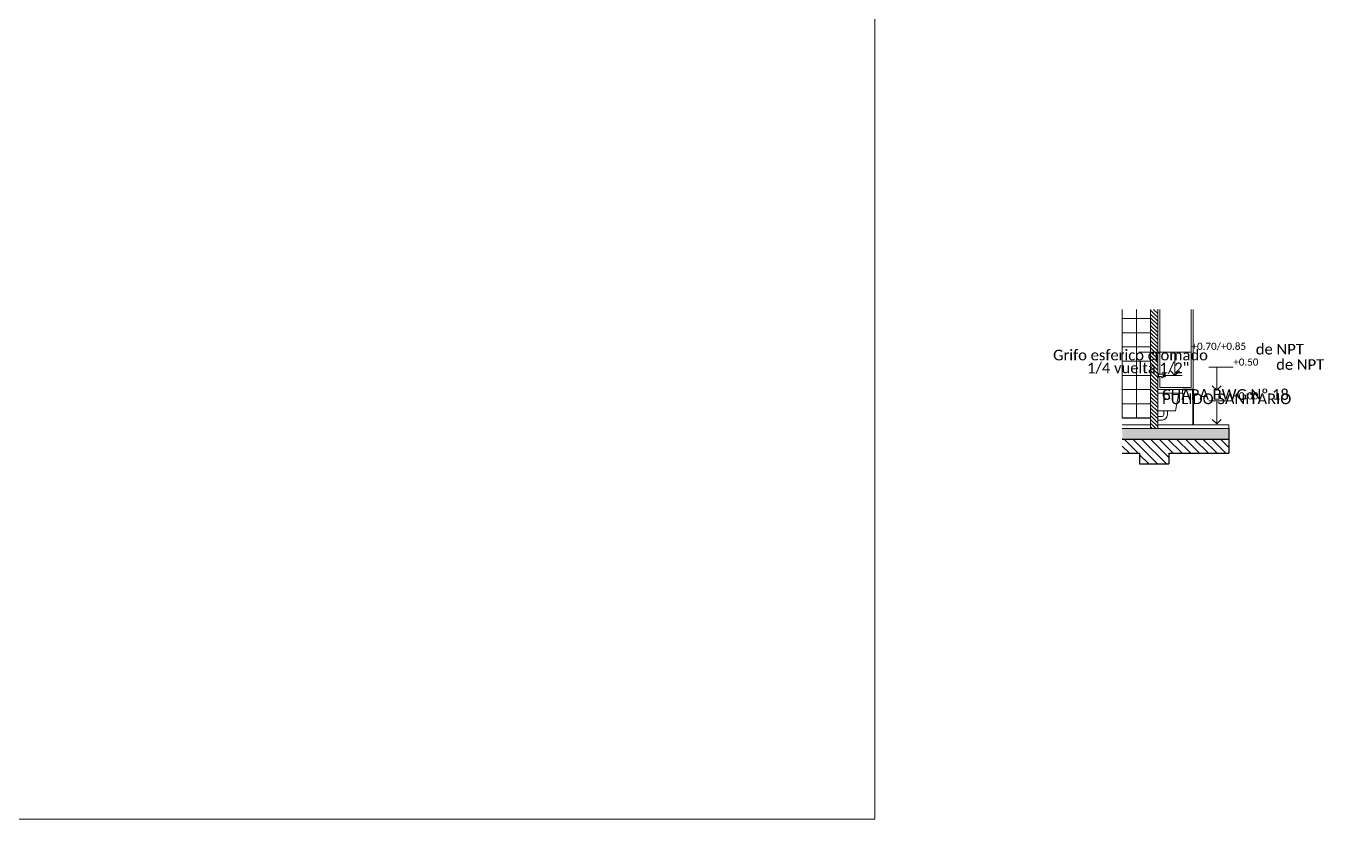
# Model space of a CAD drawing. Header units: metres. Extents: x -127.2 to -72.7, y -10.7 to 45.9.
# Drawn here: x -91.05 to -72.74, y -1.01 to 10.17 of the extents above; entities that cross this region are included whole.
import ezdxf
from ezdxf import colors
from ezdxf.entities.mleader import LeaderData, LeaderLine
from ezdxf.math import Vec2, Vec3

# ---------------------------------------------------------------- set-up
doc = ezdxf.new("R2010")
doc.units = ezdxf.units.M
doc.header["$LTSCALE"] = 0.05
doc.header["$MEASUREMENT"] = 0
for name, color, linetype, lineweight in [('0-T-1-75-TEXTOS', 4, 'Continuous', 5), ('1.PLANTA ART SANITARIOS', 3, 'Continuous', 9), ('3. LINEA SOLADO', 4, 'Continuous', 18), ('3.VISTA CARP MARCO', 1, 'Continuous', 9), ('3.VISTA MURO AMARILLO', 3, 'Continuous', 35), ('3SA TEXTO 1-75', 1, 'Continuous', 0), ('3SA TEXTOS 1-100', 1, 'Continuous', 0), ('cotas', 1, 'Continuous', 0), ('ESTRUCTURA', 3, 'Continuous', 18), ('REVESTIMIENTOS CERAMICOS', 252, 'Continuous', 0)]:
    doc.layers.add(name, color=color, linetype=linetype, lineweight=lineweight)
for name, color, linetype in [('2.CORTE PLATEA', 4, 'Continuous'), ('3.ZOCALOS', 1, 'Continuous'), ('HATCH', 1, 'Continuous')]:
    doc.layers.add(name, color=color, linetype=linetype)
doc.layers.add('2.CORTE RELLENO MURO', color=7, linetype='Continuous', true_color=0x9e9e9e)
doc.styles.add('TCH-1-50-CA', font='calibri.ttf', dxfattribs={"height": 0.1})
doc.styles.add('TCH-1-75-CA', font='calibri.ttf', dxfattribs={"height": 0.15})

# ---------------------------------------------------------------- blocks, each defined once
blk = doc.blocks.new('_Open90')
at = {"color": 0, "linetype": 'ByBlock', "lineweight": -2}
for p, q in [((0, 0), (-1, 0)), ((-0.5, 0.5), (0, 0)), ((0, 0), (-0.5, -0.5))]:
    blk.add_line(p, q, dxfattribs=at)

msp = doc.modelspace()

# ---------------------------------------------------------------- hatches: boundary and pattern name
at = {"layer": '2.CORTE RELLENO MURO'}
msp.add_hatch(color=256, dxfattribs=at).paths.add_polyline_path([(-75.585, 4.497), (-75.585, 4.347), (-74.083, 4.347), (-74.083, 4.497)])
at = {"layer": 'HATCH'}
h = msp.add_hatch(dxfattribs=at)
h.set_pattern_fill('ANSI31', color=256, scale=0.3, angle=90, style=0)
h.set_pattern_definition([(135, (-58.60154, 81.43354), (-0.026516504, -0.026516504), [])])
h.paths.add_polyline_path([(-75.085, 6.177), (-75.185, 6.177), (-75.185, 4.497), (-75.085, 4.497)])
at = {"layer": 'HATCH', "ltscale": 2}
h = msp.add_hatch(dxfattribs=at)
h.set_pattern_fill('ANSI31', color=256, scale=0.7, angle=90, style=0)
h.set_pattern_definition([(135, (-58.60154, 81.43354), (-0.06187184, -0.06187184), [])])
h.paths.add_polyline_path([(-75.585, 4.347), (-75.585, 4.147), (-75.34, 4.147), (-75.34, 3.997), (-74.93, 3.997), (-74.93, 4.147), (-74.083, 4.147), (-74.083, 4.347)])

# ---------------------------------------------------------------- linework, layer by layer
at = {"layer": '1.PLANTA ART SANITARIOS', "extrusion": (1.29825e-07, 5.4965e-12, 1)}
for p, q in [((-75.076, 5.27), (-75.076, 5.223)), ((-75.076, 5.262), (-75.002, 5.262, 0)), ((-75.076, 5.232), (-75.034, 5.232, 0))]:
    msp.add_line(p, q, dxfattribs=at)
at = {"layer": '1.PLANTA ART SANITARIOS'}
for p, q in [((-75.034, 5.232, 0), (-75.024, 5.214, 0)), ((-75.024, 5.214, 0), (-75.009, 5.218, 0)), ((-75.021, 5.213, 0), (-75.022, 5.215, 0)), ((-75.01, 5.216, 0), (-75.021, 5.213, 0)), ((-75.009, 5.218, 0), (-75.011, 5.226, 0)), ((-75.01, 5.217, 0), (-75.01, 5.216, 0)), ((-74.992, 5.259, 0), (-75.007, 5.259, 0)), ((-74.992, 5.257, 0), (-75.007, 5.257, 0)), ((-74.992, 5.254, 0), (-75.007, 5.254, 0)), ((-74.992, 5.252, 0), (-75.007, 5.252, 0)), ((-74.992, 5.25, 0), (-75.007, 5.25, 0)), ((-74.992, 5.247, 0), (-75.007, 5.247, 0)), ((-74.992, 5.245, 0), (-75.007, 5.245, 0)), ((-74.992, 5.243, 0), (-75.007, 5.243, 0)), ((-74.992, 5.24, 0), (-75.007, 5.24, 0)), ((-74.992, 5.238, 0), (-75.007, 5.238, 0)), ((-74.992, 5.235, 0), (-75.007, 5.235, 0)), ((-75.085, 5.047), (-74.735, 5.047)), ((-75.085, 4.997), (-74.735, 4.997)), ((-74.785, 4.997), (-74.835, 4.747)), ((-74.735, 4.997), (-74.735, 5.047)), ((-75.085, 4.747), (-74.835, 4.747)), ((-75.085, 4.666), (-75.024, 4.666)), ((-75.085, 4.616), (-75.024, 4.616)), ((-74.999, 4.747), (-74.999, 4.691)), ((-74.949, 4.747), (-74.949, 4.691))]:
    msp.add_line(p, q, dxfattribs=at)
at = {"layer": '1.PLANTA ART SANITARIOS', "extrusion": (1.29825e-07, 5.4965e-12, -1)}
msp.add_line((-75.006, 5.232, 0), (-75.002, 5.232, 0), dxfattribs=at)
at = {"layer": '1.PLANTA ART SANITARIOS', "elevation": 0}
msp.add_lwpolyline([(-74.992, 5.232), (-75.007, 5.232), (-75.007, 5.262), (-74.992, 5.262)], dxfattribs=at)
msp.add_lwpolyline([(-74.982, 5.268), (-74.982, 5.226), (-74.992, 5.226), (-74.992, 5.268)], close=True, dxfattribs=at)
at = {"layer": '1.PLANTA ART SANITARIOS', "extrusion": (1.29825e-07, 5.4965e-12, 1)}
for centre, start, end in [((-75.086, 5.27, 0), 0.0049, 90.0049), ((-75.086, 5.223, 0), 270.0049, 0.0049)]:
    msp.add_arc(centre, 0.01, start, end, dxfattribs=at)
at = {"layer": '1.PLANTA ART SANITARIOS', "extrusion": (-7.88009e-08, -2.2046e-07, 1)}
msp.add_arc((-75.006, 5.227, 0), 0.005, 90.0049, 191.0256, dxfattribs=at)
at = {"layer": '1.PLANTA ART SANITARIOS'}
for radius in [0.075, 0.025]:
    msp.add_arc((-75.024, 4.691), radius, 270, 0, dxfattribs=at)
at = {"layer": '2.CORTE PLATEA'}
for p, q in [((-74.083, 4.497, 0), (-74.083, 4.147, 0)), ((-75.585, 4.347, 0), (-74.083, 4.347, 0)), ((-75.585, 4.147, 0), (-75.34, 4.147, 0)), ((-75.34, 4.147, 0), (-75.34, 3.997, 0)), ((-74.93, 4.147, 0), (-74.083, 4.147, 0)), ((-74.93, 4.147, 0), (-74.93, 3.997, 0)), ((-75.34, 3.997), (-74.93, 3.997))]:
    msp.add_line(p, q, dxfattribs=at)
at = {"layer": '3. LINEA SOLADO'}
for p, q in [((-75.585, 4.497, 0), (-74.083, 4.497, 0)), ((-74.083, 4.547, 0), (-75.085, 4.547, 0)), ((-74.083, 4.497, 0), (-74.083, 4.547, 0))]:
    msp.add_line(p, q, dxfattribs=at)
at = {"layer": '3. LINEA SOLADO', "elevation": 0}
msp.add_lwpolyline([(-75.185, 4.547), (-75.585, 4.547)], dxfattribs=at)
at = {"layer": '3.VISTA CARP MARCO'}
msp.add_line((-74.585, 5.047, 0), (-74.585, 6.177, 0), dxfattribs=at)
at = {"layer": '3.VISTA CARP MARCO', "elevation": 0}
for points in [[(-75.055, 5.262), (-75.055, 6.177)], [(-74.615, 6.177), (-74.615, 5.077), (-75.055, 5.077), (-75.055, 5.232)]]:
    msp.add_lwpolyline(points, dxfattribs=at)
at = {"layer": '3.VISTA MURO AMARILLO'}
for p, q in [((-74.585, 5.047, 0), (-74.735, 5.047, 0)), ((-74.585, 4.547, 0), (-74.585, 5.047, 0))]:
    msp.add_line(p, q, dxfattribs=at)
at = {"layer": '3.ZOCALOS'}
msp.add_line((-75.585, 4.647, 0), (-75.185, 4.647, 0), dxfattribs=at)
at = {"layer": 'cotas'}
msp.add_line((-74.982, 5.247, 0), (-74.741, 5.247, 0), dxfattribs=at)
at = {"layer": 'ESTRUCTURA'}
for p, q in [((-75.185, 4.497), (-75.185, 6.177)), ((-75.085, 4.497), (-75.085, 6.177))]:
    msp.add_line(p, q, dxfattribs=at)
msp.add_lwpolyline([(-127.189, 38.288), (-79.078, 38.288), (-79.078, -1.011), (-127.189, -1.011)], close=True, dxfattribs=at)
at = {"layer": 'REVESTIMIENTOS CERAMICOS'}
for p, q in [((-75.585, 4.647, 0), (-75.585, 6.177)), ((-75.585, 6.047, 0), (-75.185, 6.047, 0)), ((-75.385, 4.647, 0), (-75.385, 6.177)), ((-75.585, 5.847, 0), (-75.185, 5.847, 0)), ((-75.585, 5.647, 0), (-75.185, 5.647, 0)), ((-75.585, 5.447, 0), (-75.185, 5.447, 0)), ((-75.585, 5.247, 0), (-75.185, 5.247, 0)), ((-75.585, 5.047, 0), (-75.185, 5.047, 0)), ((-75.585, 4.847, 0), (-75.185, 4.847, 0))]:
    msp.add_line(p, q, dxfattribs=at)

# ---------------------------------------------------------------- texts
at = {"layer": '0-T-1-75-TEXTOS', "lineweight": 5, "style": 'TCH-1-75-CA'}
for s, p in [('Grifo esferico cromado', (-76.561, 5.458)), ('1/4 vuelta 1/2"', (-76.081, 5.277)), ('CHAPA BWG Nº 18', (-75.024, 4.902)), ('PULIDO SANITARIO', (-75.023, 4.841))]:
    msp.add_text(s, height=0.15, dxfattribs=at).set_placement(p)
at = {"layer": '3SA TEXTO 1-75', "lineweight": 5, "char_height": 0.15, "attachment_point": 1, "line_spacing_factor": 0.992596, "style": 'TCH-1-75-CA'}
for insert in [(-73.701, 5.691, 0), (-73.413, 5.475, 0)]:
    msp.add_mtext('de NPT', dxfattribs=dict(at, insert=insert))

# ---------------------------------------------------------------- leaders
at = {"layer": '3SA TEXTOS 1-100'}
ml = msp.add_multileader_mtext('Standard', dxfattribs=at)
ml.set_content('+0.70/+0.85', color=256, style='TCH-1-50-CA')
ml.set_leader_properties(color=256, linetype='ByLayer', lineweight=-1)
ml.set_arrow_properties(name='OPEN90')
ml.build(insert=Vec2(0, 0))
ml.multileader.update_dxf_attribs({"text_left_attachment_type": 5, "text_right_attachment_type": 8, "dogleg_length": 0.234, "arrow_head_size": 0.125})
ctx = ml.context
ctx.base_point, ctx.char_height, ctx.arrow_head_size, ctx.landing_gap_size, ctx.plane_origin = Vec3(-74.607, 5.573, 0), 0.1, 0.125, 0, Vec3(-74.841, 5.247, 0)
ctx.left_attachment, ctx.right_attachment = 5, 8
notes = []
notes.append((ctx, [(0, (1, 1, 0), (-74.841, 5.573, 0), (1, 0), 0.234, [(0, [(-74.841, 5.247, 0)], 0, [])])]))
ctx.mtext.insert, ctx.mtext.flow_direction = Vec3(-74.607, 5.707, 0), 5
ml = msp.add_multileader_mtext('Standard', dxfattribs=at)
ml.set_content('+0.50', color=256, style='TCH-1-50-CA')
ml.set_leader_properties(color=256, linetype='ByLayer', lineweight=-1)
ml.set_arrow_properties(name='OPEN90')
ml.build(insert=Vec2(0, 0))
ml.multileader.update_dxf_attribs({"text_left_attachment_type": 5, "text_right_attachment_type": 8, "dogleg_length": 0.234, "arrow_head_size": 0.125})
ctx = ml.context
ctx.base_point, ctx.char_height, ctx.arrow_head_size, ctx.landing_gap_size, ctx.plane_origin = Vec3(-74.018, 5.363, 0), 0.1, 0.125, 0, Vec3(-74.252, 5.037, 0)
ctx.left_attachment, ctx.right_attachment = 5, 8
notes.append((ctx, [(0, (1, 1, 0), (-74.252, 5.363, 0), (1, 0), 0.234, [(0, [(-74.252, 5.037, 0)], 0, [])])]))
ctx.mtext.insert, ctx.mtext.flow_direction = Vec3(-74.018, 5.484, 0), 5
ml = msp.add_multileader_mtext('Standard', dxfattribs=at)
ml.set_content('+0.00', color=256, style='TCH-1-50-CA')
ml.set_leader_properties(color=256, linetype='ByLayer', lineweight=-1)
ml.set_arrow_properties(name='OPEN90')
ml.build(insert=Vec2(0, 0))
ml.multileader.update_dxf_attribs({"text_left_attachment_type": 5, "text_right_attachment_type": 8, "dogleg_length": 0.234, "arrow_head_size": 0.125})
ctx = ml.context
ctx.base_point, ctx.char_height, ctx.arrow_head_size, ctx.landing_gap_size, ctx.plane_origin = Vec3(-74.018, 4.888, 0), 0.1, 0.125, 0, Vec3(-74.252, 4.562, 0)
ctx.left_attachment, ctx.right_attachment = 5, 8
notes.append((ctx, [(0, (1, 1, 0), (-74.252, 4.888, 0), (1, 0), 0.234, [(0, [(-74.252, 4.562, 0)], 0, [])])]))
ctx.mtext.insert, ctx.mtext.flow_direction = Vec3(-74.018, 5.009, 0), 5
for ctx, leaders in notes:
    for number, flags, end, landing, length, lines in leaders:
        leader = LeaderData()
        leader.index, (leader.has_last_leader_line, leader.has_dogleg_vector, leader.attachment_direction) = number, flags
        leader.last_leader_point, leader.dogleg_vector, leader.dogleg_length = Vec3(end), Vec3(landing), length
        for number, points, colour, breaks in lines:
            line = LeaderLine()
            line.index, line.vertices, line.color, line.breaks = number, Vec3.list(points), colors.encode_raw_color(colour), breaks
            leader.lines.append(line)
        ctx.leaders.append(leader)

doc.saveas('drawing.dxf')
